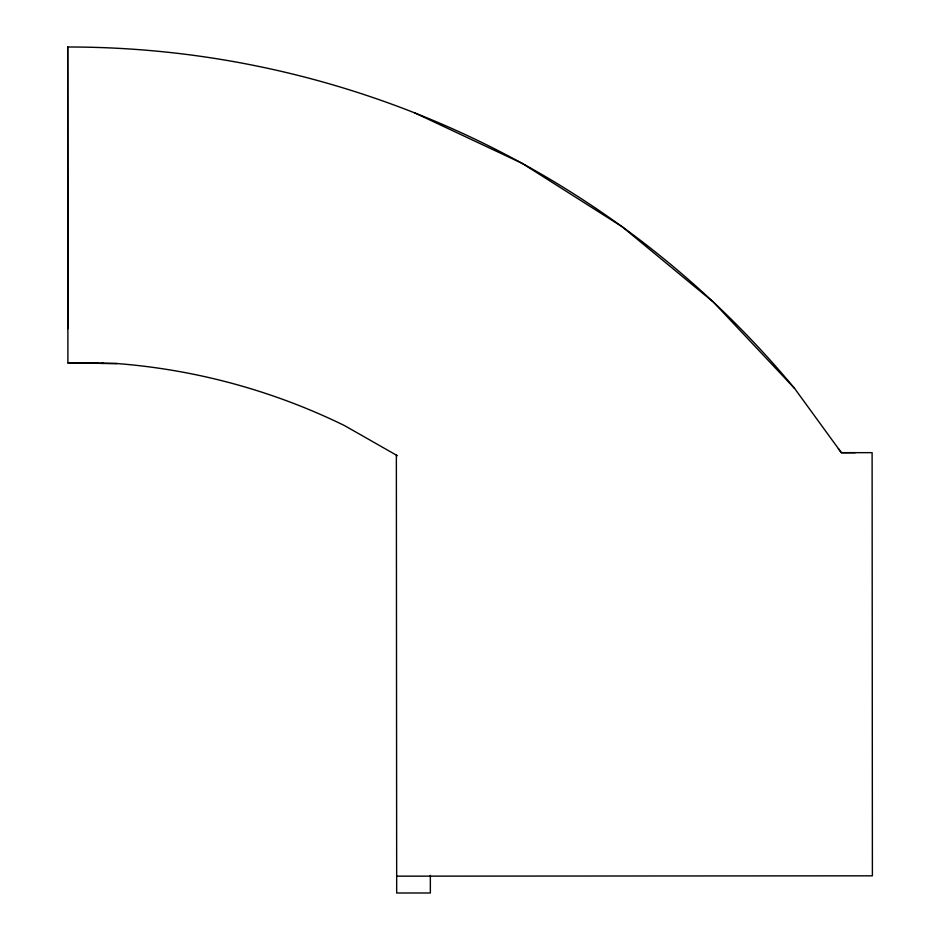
<?xml version="1.0" encoding="UTF-8"?>
<svg xmlns="http://www.w3.org/2000/svg" width="940" height="940" viewBox="0 0 940 940"><rect width="100%" height="100%" fill="white"/><g stroke="black" fill="none" stroke-linecap="round" stroke-linejoin="round"><path stroke-width="1.41" d="M396.668 876.162L872.391 875.822L872.109 452.657L841.335 452.68L794.582 388.42A943.067 943.067 0 0 0 67.692 47L67.892 328.671M855.271 452.669L841.335 452.692L838.421 448.674M397.362 455.689L344.369 425.514A628.414 628.414 0 0 0 117.159 363.557L67.903 362.946L67.692 47M103.729 363.357L67.915 362.816L98.336 363.275M101.226 363.31L117.159 363.545M414.904 112.976L522.1 163.325L622.139 226.716L713.448 302.139L794.582 388.42M430.344 875.375L430.356 892.988L396.68 893L396.363 455.113"/></g></svg>
